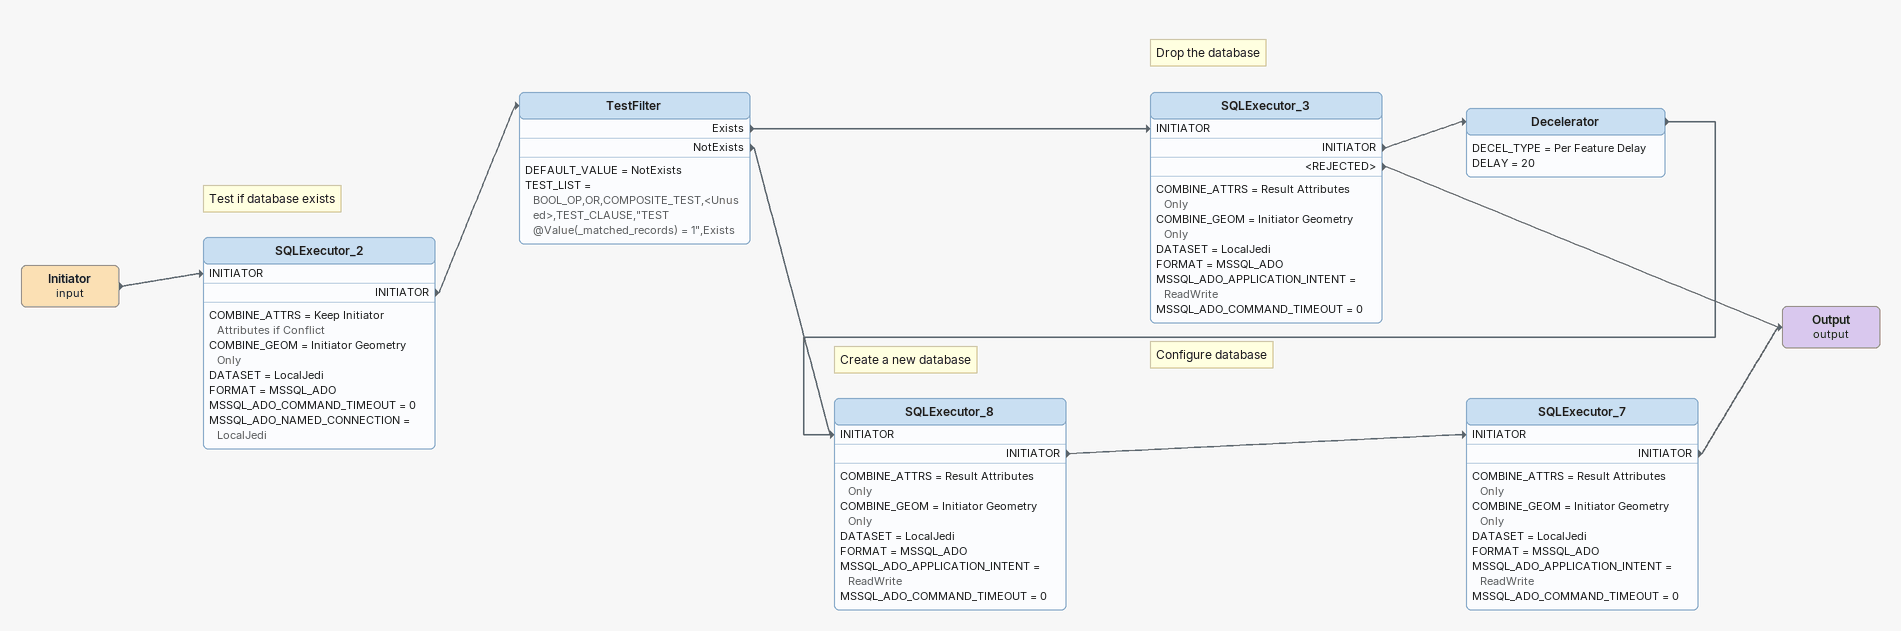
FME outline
Initiator (input)
    -> SQLExecutor_2 [INITIATOR]
Note: Test if database exists
SQLExecutor_2
    COMBINE_ATTRS = Keep Initiator Attributes if Conflict
    COMBINE_GEOM = Initiator Geometry Only
    DATASET = LocalJedi
    FORMAT = MSSQL_ADO
    MSSQL_ADO_COMMAND_TIMEOUT = 0
    MSSQL_ADO_NAMED_CONNECTION = LocalJedi
    INITIATOR -> TestFilter
TestFilter
    DEFAULT_VALUE = NotExists
    TEST_LIST = BOOL_OP,OR,COMPOSITE_TEST,<Unused>,TEST_CLAUSE,"TEST @Value(_matched_records) = 1",Exists
    Exists -> SQLExecutor_3 [INITIATOR]
    NotExists -> SQLExecutor_8 [INITIATOR]
Note: Drop the database
SQLExecutor_3
    COMBINE_ATTRS = Result Attributes Only
    COMBINE_GEOM = Initiator Geometry Only
    DATASET = LocalJedi
    FORMAT = MSSQL_ADO
    MSSQL_ADO_APPLICATION_INTENT = ReadWrite
    MSSQL_ADO_COMMAND_TIMEOUT = 0
    INITIATOR -> Decelerator
    <REJECTED> -> Output (output)
Decelerator
    DECEL_TYPE = Per Feature Delay
    DELAY = 20
    -> SQLExecutor_8 [INITIATOR]
Note: Create a new database
SQLExecutor_8
    COMBINE_ATTRS = Result Attributes Only
    COMBINE_GEOM = Initiator Geometry Only
    DATASET = LocalJedi
    FORMAT = MSSQL_ADO
    MSSQL_ADO_APPLICATION_INTENT = ReadWrite
    MSSQL_ADO_COMMAND_TIMEOUT = 0
    INITIATOR -> SQLExecutor_7 [INITIATOR]
Note: Configure database
SQLExecutor_7
    COMBINE_ATTRS = Result Attributes Only
    COMBINE_GEOM = Initiator Geometry Only
    DATASET = LocalJedi
    FORMAT = MSSQL_ADO
    MSSQL_ADO_APPLICATION_INTENT = ReadWrite
    MSSQL_ADO_COMMAND_TIMEOUT = 0
    INITIATOR -> Output (output)
Output (output)
